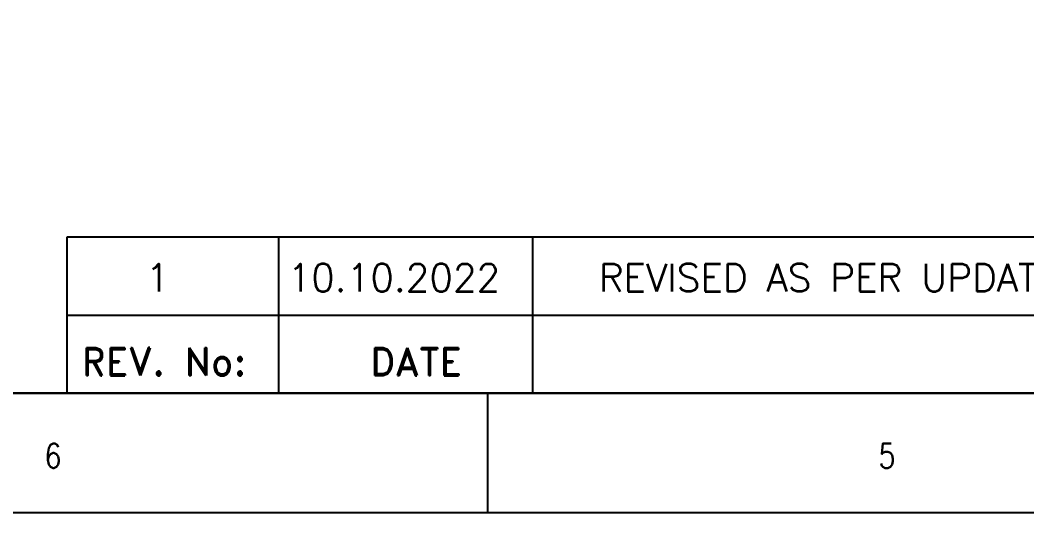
# Model space of a CAD drawing. Header units: millimetres. Extents: x -243837 to -5443, y 40 to 285140.
# Drawn here: x -99795 to -78703, y 40 to 10378 of the extents above; entities that cross this region are included whole.
import ezdxf
from ezdxf.enums import TextEntityAlignment as Align

# ---------------------------------------------------------------- set-up
doc = ezdxf.new("R2010")
doc.units = ezdxf.units.MM
doc.layers.add('NANDAL', color=255, linetype='Continuous')
doc.layers.add('sheet', color=7, linetype='Continuous')
doc.layers.add('TEXT', color=255, linetype='Continuous', lineweight=18)
doc.styles.add('RD', font='ROMAND.SHX')
doc.styles.add('romans', font='romans.shx', dxfattribs={"width": 0.7})

# ---------------------------------------------------------------- blocks, each defined once
blk = doc.blocks.new('A$C71E5680D')
at = {"layer": 'NANDAL', "color": 7, "linetype": 'Continuous'}
blk.add_line((-243.178, -17.52), (-243.178, -22.52), dxfattribs=at)
for points in [[(-481.007, 260.48), (-75.007, 260.48), (-75.007, -22.52), (-481.007, -22.52)], [(-476.007, 255.48), (-80.007, 255.48), (-80.007, -17.52), (-476.007, -17.52)]]:
    blk.add_lwpolyline(points, close=True, dxfattribs=at)
at = {"layer": 'NANDAL', "color": 7, "linetype": 'Continuous', "style": 'romans', "width": 0.8}
for s, p in [('6', (-261.286, -20.139)), ('5', (-226.536, -20.139))]:
    blk.add_text(s, height=1.023, dxfattribs=at).set_placement(p, align=Align.MIDDLE)
blk = doc.blocks.new('TITLE BLOCK NEW')
at = {"color": 7}
blk.add_line((155918, -196751), (283803, -196751), dxfattribs=at)
at = {"layer": 'sheet', "color": 7}
for p, q in [((155918, -192143), (225279, -192143)), ((155918, -196751), (155918, -192143)), ((162160, -196751), (162160, -192143)), ((169652, -196751), (169652, -192143)), ((155918, -194447), (225279, -194447)), ((7524, -196751), (283803, -196751))]:
    blk.add_line(p, q, dxfattribs=at)
at = {"layer": 'NANDAL', "lineweight": 0, "ltscale": 2, "xscale": 707.7384074565863, "yscale": 707.7384080466584, "zscale": 707.7384082604353}
blk.add_blockref('A$C71E5680D', (340427, -184352), dxfattribs=at)
at = {"layer": 'sheet', "color": 7, "style": 'RD'}
for s, p in [('REV. No:', (156349, -196236)), ('DATE', (164856, -196236))]:
    blk.add_text(s, height=822.9, dxfattribs=at).set_placement(p)

msp = doc.modelspace()

# ---------------------------------------------------------------- block references
at = {"xscale": 0.7104450567211452, "yscale": 0.7104450567211452, "zscale": 0.7104450567211452}
msp.add_blockref('TITLE BLOCK NEW', (-209583.78, 142335.33), dxfattribs=at)

# ---------------------------------------------------------------- texts
at = {"layer": 'TEXT', "color": 2, "style": 'romans'}
for s, height, p in [('1', 577.37, (-97162.45, 4975.4)), ('10.10.2022', 577.368, (-94190.93, 4975.4)), ('REVISED AS PER UPDATED LAYOUT', 577.368, (-87672.17, 4975.4))]:
    msp.add_text(s, height=height, dxfattribs=at).set_placement(p, align=Align.MIDDLE_LEFT)

doc.saveas('drawing.dxf')
